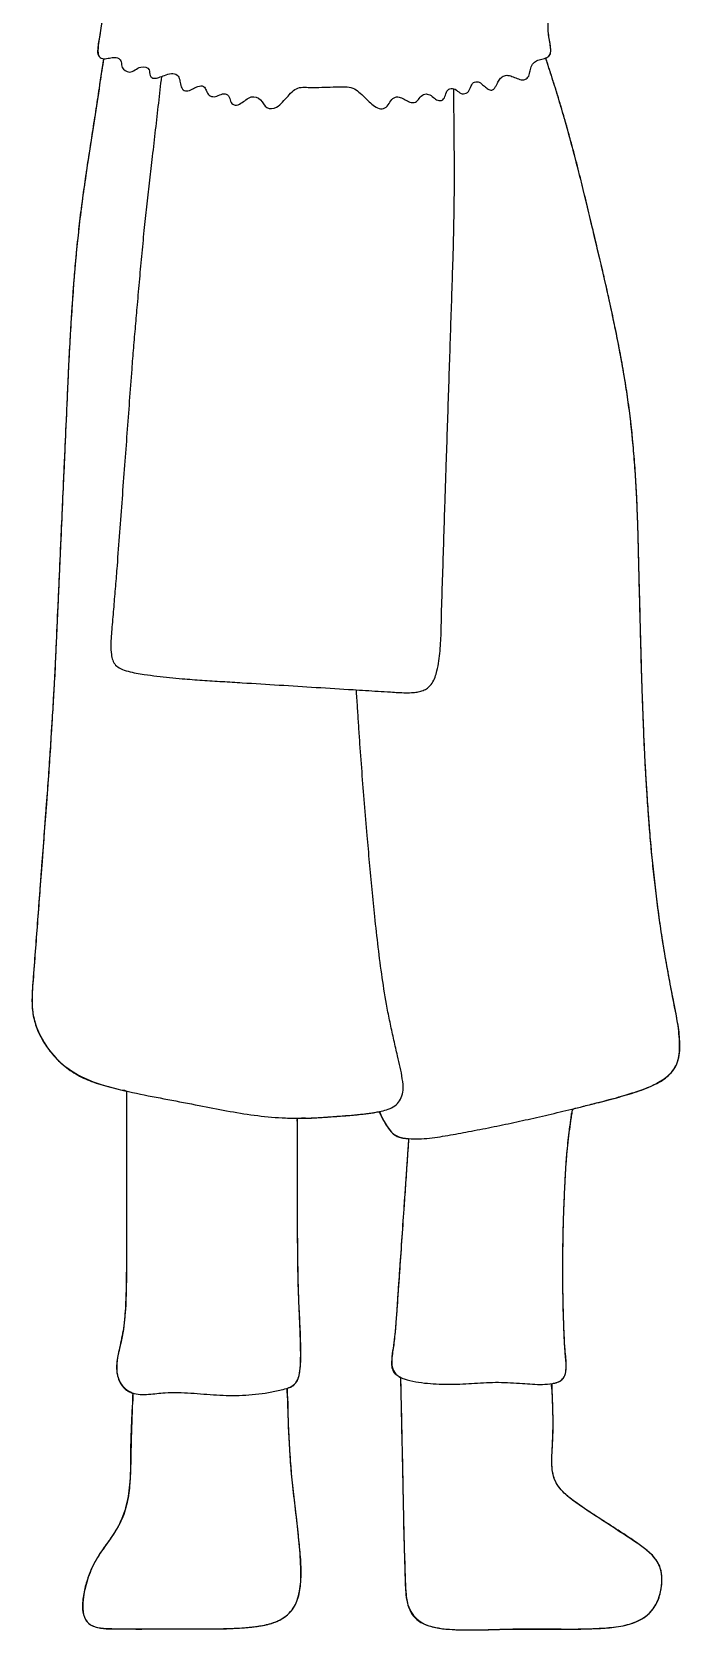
# Model space of a CAD drawing. Extents: x 108 to 368, y 22 to 294.
# Drawn here: x 207.2 to 275, y 21.5 to 188.5 of the extents above; entities that cross this region are included whole.
import ezdxf

# ---------------------------------------------------------------- set-up
doc = ezdxf.new("R2010")
doc.units = 0
doc.layers.get('0').update_dxf_attribs({"linetype": 'CONTINUOUS'})

msp = doc.modelspace()

# ---------------------------------------------------------------- linework, layer by layer
at = {"color": 6}
for points, knots in [([(215.41639, 195.833115), (215.308726, 195.614549), (215.093224, 195.177064), (214.837625, 194.491232), (214.641736, 193.760945), (214.566139, 192.984345), (214.583948, 192.183404), (214.629576, 191.289198), (214.588236, 190.298845), (214.441575, 189.224735), (214.306597, 188.286911), (214.140137, 187.466439), (214.053257, 186.788289), (214.031556, 186.09878), (214.559461, 185.662623), (215.146271, 185.788315), (215.688273, 185.915444), (216.275072, 185.883731), (216.581859, 185.37913), (216.524358, 184.708086), (217.595617, 184.060672), (218.316903, 185.05783), (219.449506, 184.821674), (219.486275, 184.293661), (219.539249, 184.007909), (219.696691, 183.749351), (219.969655, 183.685509), (220.216391, 183.726958), (220.586372, 183.826951), (221.092369, 184.025452), (221.713628, 184.24663), (222.430819, 184.140695), (222.672888, 183.527484), (222.719501, 182.991852), (222.93654, 182.40473), (223.566107, 182.363876), (224.052663, 182.610361), (224.53172, 182.891824), (225.174445, 182.984469), (225.43282, 182.40711), (225.638715, 181.881275), (226.285874, 181.712126), (226.799393, 181.957682), (227.38481, 182.199531), (227.902424, 181.753339), (227.914534, 181.170812), (228.47895, 180.780387), (229.055118, 181.106592), (229.559393, 181.443716), (230.207212, 181.917198), (231.24307, 181.580322), (231.582376, 180.438499), (232.797009, 180.555397), (233.391245, 181.22376), (233.975851, 181.820018), (234.47613, 182.440051), (235.17488, 182.790205), (235.897173, 182.764317), (236.766512, 182.716285), (237.798574, 182.782672), (238.982817, 182.801347), (240.031921, 182.863417), (240.940424, 182.650061), (241.545096, 182.138921), (242.067998, 181.621515), (242.600388, 181.109998), (243.127431, 180.683492), (243.801023, 180.395111), (244.41589, 180.780146), (244.678559, 181.33984), (245.138645, 181.820365), (245.752421, 181.735756), (246.222709, 181.479393), (246.698235, 181.176608), (247.340618, 181.1125), (247.71242, 181.620747), (248.076678, 182.086165), (248.722174, 182.073609), (249.165801, 181.731387), (249.575261, 181.344476), (250.236423, 181.365145), (250.444915, 181.957816), (250.591483, 182.512832), (251.221443, 182.744957), (251.694817, 182.377921), (252.160558, 182.005811), (252.818676, 182.180521), (253.050323, 182.743407), (253.284489, 183.301282), (253.906238, 183.401076), (254.314935, 183.042551), (254.630871, 182.761982), (254.888205, 182.5763), (255.075681, 182.469328), (255.33131, 182.438741), (255.570414, 182.628674), (255.723518, 182.899276), (255.890675, 183.24637), (256.104112, 183.616211), (256.465174, 183.984647), (257.011465, 184.050539), (257.536751, 183.853726), (258.053961, 183.632637), (258.615404, 183.453953), (259.145141, 183.793172), (259.269792, 184.354862), (259.373799, 184.919335), (259.690149, 185.424906), (260.243363, 185.661779), (260.771817, 185.75909), (261.273502, 185.961007), (261.48008, 186.429628), (261.439799, 186.997502), (261.329755, 187.662972), (261.196727, 188.412066), (261.142105, 189.260238), (261.24998, 190.19229), (261.419507, 191.198732), (261.551325, 192.18197), (261.561814, 193.142687), (261.486933, 194.067898), (261.33664, 195.009332), (261.117983, 195.962923), (260.829743, 196.92504), (260.579046, 197.545317), (260.453726, 197.855387)], [0, 0, 0, 0, 0.73054, 1.462263, 2.192312, 2.9925, 3.792689, 4.594384, 5.678159, 6.759876, 7.844115, 8.524707, 9.258516, 9.934855, 10.451956, 11.053997, 11.616332, 12.185361, 12.634513, 13.216633, 14.113597, 15.420419, 16.311097, 16.604127, 16.915023, 17.200395, 17.442137, 17.701832, 17.949161, 18.590974, 19.326778, 19.943768, 20.505676, 21.10178, 21.650101, 22.143216, 22.755938, 23.27498, 23.867812, 24.362164, 24.97402, 25.505312, 26.120987, 26.691623, 27.236315, 27.846192, 28.350591, 28.962187, 29.621812, 30.25295, 31.253004, 32.322898, 33.321965, 34.157448, 34.996061, 35.832388, 36.526499, 37.242901, 37.963506, 39.147979, 40.335486, 41.519727, 42.295752, 43.057896, 43.849076, 44.516195, 45.260096, 45.91625, 46.525766, 47.189917, 47.811142, 48.325105, 48.899811, 49.423157, 50.036107, 50.577276, 51.201472, 51.713058, 52.309346, 52.853621, 53.3776, 53.953997, 54.541312, 55.048347, 55.651894, 56.223442, 56.767946, 57.388937, 57.983917, 58.456178, 59.014293, 59.528233, 59.74238, 59.963548, 60.173073, 60.469561, 60.804868, 61.110952, 61.62235, 62.09069, 62.593448, 63.165552, 63.75071, 64.313576, 64.826167, 65.416629, 65.969236, 66.565293, 67.105351, 67.709479, 68.21018, 68.631423, 69.1398, 69.90104, 70.659473, 71.420277, 72.441159, 73.463737, 74.485282, 75.412414, 76.339893, 77.267091, 78.269952, 79.273259, 80.27612, 80.27612, 80.27612, 80.27612]), ([(214.680395, 185.750663), (214.496847, 184.554027), (214.129743, 182.160707), (213.580394, 178.570537), (213.066467, 175.251413), (212.612139, 172.199945), (212.238083, 169.41286), (212.033336, 167.549531), (211.930947, 166.617721)], [0, 0, 0, 0, 3.631894, 7.263929, 10.895873, 13.707899, 16.519194, 19.331362, 19.331362, 19.331362, 19.331362]), ([(270.471986, 139.266817), (270.431679, 140.085407), (270.351075, 141.722352), (270.178666, 144.17492), (269.964646, 146.591158), (269.689837, 148.968604), (269.35468, 151.304975), (268.959702, 153.683801), (268.506091, 156.104117), (267.998872, 158.565954), (267.478278, 160.962338), (266.949144, 163.294178), (266.41369, 165.561773), (265.856192, 167.883574), (265.289268, 170.262502), (264.701851, 172.695842), (264.09119, 175.111153), (263.453677, 177.507175), (262.790281, 179.883917), (262.194569, 181.858632), (261.693691, 183.438431), (261.313372, 184.631531), (261.056828, 185.425945), (260.928546, 185.823185)], [0, 0, 0, 0, 2.458691, 4.916673, 7.375339, 9.735212, 12.095527, 14.455475, 16.968889, 19.482383, 21.995865, 24.325629, 26.655643, 28.985685, 31.489012, 33.992293, 36.495341, 38.962745, 41.430301, 43.89777, 45.150081, 46.402196, 47.654512, 47.654512, 47.654512, 47.654512]), ([(220.726632, 183.877354), (220.620496, 182.948128), (220.408227, 181.089709), (220.08848, 178.302329), (219.785629, 175.622313), (219.480203, 173.051627), (219.182531, 170.589368), (218.91903, 168.047752), (218.677485, 165.429104), (218.421445, 162.736495), (218.196621, 160.190821), (217.989565, 157.79331), (217.794339, 155.544388), (217.588854, 152.930841), (217.370417, 149.953049), (217.119508, 146.612422), (216.866135, 143.215924), (216.608331, 139.76367), (216.344951, 136.255777), (216.121046, 133.204532), (215.917403, 130.61136), (215.732724, 128.476416), (215.584051, 126.737723), (215.4665, 125.393991), (215.424679, 124.443657), (215.456209, 123.598542), (215.591967, 122.88596), (215.91079, 122.339132), (216.501697, 121.954926), (217.247615, 121.713716), (218.084603, 121.534724), (219.089144, 121.379454), (220.251644, 121.215036), (221.579651, 121.07574), (223.161349, 120.931707), (224.997324, 120.790686), (227.087471, 120.659585), (228.481067, 120.575023), (229.177839, 120.532743)], [0, 0, 0, 0, 2.805802, 5.611507, 8.416984, 10.896989, 13.377815, 15.857411, 18.562357, 21.267105, 23.971651, 26.22906, 28.486425, 30.743758, 34.093828, 37.443798, 40.793868, 44.311633, 47.829399, 51.347165, 53.489973, 55.632812, 57.775855, 58.725182, 59.679235, 60.627906, 61.258005, 61.838925, 62.469283, 63.320688, 64.18305, 65.034913, 66.369653, 67.704903, 69.040184, 71.13441, 73.228732, 75.322895, 75.322895, 75.322895, 75.322895]), ([(229.177839, 120.532743), (230.467872, 120.452405), (233.047935, 120.291729), (236.918052, 120.051055), (239.931923, 119.863071), (242.089679, 119.729183), (243.391253, 119.647299), (244.523663, 119.579247), (245.486397, 119.513764), (246.280826, 119.479176), (246.986847, 119.495415), (247.598132, 119.567665), (248.106737, 119.707624), (248.622627, 119.988713), (249.059638, 120.471343), (249.364245, 121.102206), (249.680227, 122.231488), (249.910243, 123.875046), (249.99896, 126.003133), (250.042497, 128.635915), (250.157853, 131.762852), (250.266829, 135.39119), (250.359038, 138.293015), (250.428006, 140.468503), (250.475267, 141.91762), (250.54718, 144.093217), (250.643331, 146.995261), (250.763708, 150.623782), (250.882338, 154.210871), (251.000268, 157.756528), (251.114963, 161.260804), (251.219448, 164.275421), (251.292647, 166.800931), (251.329812, 168.83757), (251.365733, 171.045523), (251.382079, 173.425265), (251.367236, 175.976146), (251.346413, 178.128147), (251.330745, 179.881375), (251.318455, 181.235926), (251.310295, 182.139009), (251.306214, 182.590587)], [0, 0, 0, 0, 3.877595, 7.755184, 11.632779, 12.936781, 14.240899, 15.545227, 16.340105, 17.135794, 17.930136, 18.455968, 18.97905, 19.503508, 20.196865, 20.891537, 21.588081, 23.707842, 25.850219, 27.977001, 31.606961, 35.237029, 38.866988, 40.316811, 41.766774, 43.21665, 46.847165, 50.477685, 54.108201, 57.614315, 61.120539, 64.626653, 66.663601, 68.700152, 70.737524, 73.288336, 75.839335, 78.390193, 79.744655, 81.099226, 82.454015, 82.454015, 82.454015, 82.454015]), ([(211.930947, 166.617721), (211.82799, 165.546773), (211.622093, 163.405066), (211.391751, 160.185703), (211.211178, 157.347606), (211.074446, 154.890965), (210.975712, 152.816347), (210.84869, 149.978542), (210.687183, 146.377681), (210.491397, 142.013981), (210.360987, 139.10483), (210.295783, 137.650273)], [0, 0, 0, 0, 3.227541, 6.454513, 9.682112, 11.759083, 13.835749, 15.912974, 20.281027, 24.649192, 29.017245, 29.017245, 29.017245, 29.017245]), ([(243.51603, 75.714442), (243.616997, 75.475106), (243.820681, 74.992282), (244.237794, 74.327832), (244.643476, 73.722888), (245.118216, 73.247273), (245.687174, 73.002343), (246.808417, 72.823835), (248.501183, 72.870674), (250.682731, 73.204757), (252.925135, 73.640657), (255.233585, 74.066491), (257.6029, 74.570681), (259.997424, 75.106761), (262.418525, 75.669237), (264.866226, 76.258461), (267.185004, 76.862489), (269.39943, 77.435818), (271.454799, 78.111884), (273.041017, 78.89058), (274.063396, 79.734325), (274.590207, 80.488889), (274.963795, 81.683072), (274.983502, 83.297284), (274.703259, 85.204396), (274.263942, 87.321076), (273.837123, 89.661669), (273.367922, 92.228104), (272.95872, 94.771904), (272.615786, 97.292679), (272.319102, 99.786296), (272.051699, 102.27184), (271.824961, 104.750228), (271.643997, 107.220913), (271.484356, 109.602511), (271.344395, 111.89524), (271.23438, 114.099307), (271.147696, 116.290176), (271.067849, 118.466721), (270.987168, 120.628935), (270.912033, 123.17624), (270.839769, 126.108428), (270.753333, 129.42513), (270.67561, 132.361286), (270.613598, 134.917094), (270.559627, 137.092473), (270.501201, 138.542014), (270.471986, 139.266817)], [0, 0, 0, 0, 0.778038, 1.569575, 2.347007, 2.964514, 3.552993, 4.169031, 6.36072, 8.59269, 10.790385, 13.21268, 15.634842, 18.056754, 20.574102, 23.091581, 25.609105, 27.763155, 29.951464, 32.098083, 33.013753, 33.900644, 34.815459, 36.725327, 38.678462, 40.599008, 43.208169, 45.816428, 48.425657, 50.936867, 53.447846, 55.959078, 58.436333, 60.913621, 63.390776, 65.597169, 67.80452, 70.011056, 72.174864, 74.338564, 76.50218, 79.820042, 83.137797, 86.455667, 88.631574, 90.807522, 92.983662, 92.983662, 92.983662, 92.983662]), ([(210.295783, 137.650273), (210.231785, 136.22418), (210.103789, 133.371996), (209.912014, 129.09371), (209.784018, 126.241526), (209.72002, 124.815433)], [0, 0, 0, 0, 4.282584, 8.565163, 12.847747, 12.847747, 12.847747, 12.847747]), ([(209.72002, 124.815433), (209.692567, 124.198815), (209.637668, 122.965731), (209.550754, 121.116283), (209.422113, 118.900959), (209.263988, 116.319017), (209.090871, 113.369748), (208.86091, 110.067146), (208.57922, 106.411294), (208.278577, 102.399641), (208.003513, 98.731795), (207.749135, 95.408075), (207.516958, 92.428243), (207.346942, 90.028261), (207.212888, 88.208499), (207.179824, 86.966965), (207.282123, 85.803295), (207.560113, 84.751191), (207.94931, 83.820007), (208.707287, 82.439452), (210.06509, 80.780027), (212.315779, 79.258538), (215.057001, 78.285515), (218.116975, 77.607915), (221.397432, 76.974491), (224.54469, 76.383511), (227.545005, 75.778293), (230.429305, 75.31218), (232.872522, 75.060658), (234.856965, 75.004507), (236.374422, 75.035639), (237.903811, 75.130236), (239.448518, 75.238362), (241.005828, 75.357026), (242.566339, 75.537707), (244.067644, 75.783065), (245.566517, 76.395075), (246.098866, 77.845058), (245.937488, 79.150193), (245.714076, 80.343611), (245.386661, 81.684643), (245.049355, 83.189448), (244.674834, 84.855597), (244.239544, 87.023009), (243.809052, 89.702772), (243.396531, 92.892485), (243.160629, 95.023558), (243.04268, 96.08907)], [0, 0, 0, 0, 1.851692, 3.702922, 5.554402, 8.50878, 11.463297, 14.41736, 18.440405, 22.46335, 26.486069, 29.47483, 32.463691, 35.452578, 36.692927, 37.937518, 39.175851, 40.182082, 41.189439, 42.19589, 44.902469, 47.526697, 50.240844, 53.577288, 56.926065, 60.263909, 63.184126, 66.107546, 69.026573, 70.54394, 72.06064, 73.57815, 75.140612, 76.705265, 78.267011, 79.837421, 81.320191, 82.830138, 84.038176, 85.259814, 86.470943, 88.17867, 89.886348, 91.593969, 94.809917, 98.026085, 101.242102, 101.242102, 101.242102, 101.242102]), ([(243.04268, 96.08907), (242.943859, 97.031271), (242.746206, 98.915766), (242.494868, 101.746882), (242.249658, 104.743367), (241.983995, 107.903044), (241.702315, 111.226193), (241.49668, 114.025751), (241.349585, 116.299907), (241.233532, 118.047072), (241.156785, 119.211878), (241.11841, 119.794298)], [0, 0, 0, 0, 2.842067, 5.684411, 8.526469, 11.861601, 15.196887, 18.53161, 20.282659, 22.033606, 23.784654, 23.784654, 23.784654, 23.784654]), ([(217.076055, 77.880288), (217.075835, 76.876583), (217.075395, 74.869174), (217.074992, 71.858062), (217.07296, 68.923017), (217.077489, 66.064022), (217.087124, 63.281056), (217.064266, 60.464587), (217.067204, 57.610529), (216.988047, 54.724993), (216.691403, 52.29829), (216.189564, 50.38568), (215.96066, 48.877097), (216.266615, 47.270316), (217.644172, 46.114105), (219.407397, 46.1435), (221.421024, 46.398771), (223.812874, 46.313077), (226.498563, 46.068927), (228.762218, 46.005961), (230.570648, 46.156885), (231.927907, 46.336613), (233.084436, 46.570448), (234.018274, 46.806461), (234.720903, 47.187598), (235.128085, 47.949675), (235.264188, 48.851474), (235.309453, 49.818644), (235.287087, 51.006951), (235.254598, 52.41114), (235.182148, 54.034456), (235.091675, 56.101718), (235.023768, 58.61438), (234.985471, 61.572068), (234.956245, 64.574199), (234.941147, 67.620988), (234.951923, 70.712148), (234.958715, 72.907539), (234.959861, 74.207007), (234.960054, 74.610612), (234.960318, 74.87967), (234.960451, 75.014217)], [0, 0, 0, 0, 3.011113, 6.022227, 9.03334, 11.816239, 14.599245, 17.382171, 20.265922, 23.160919, 26.041229, 27.570545, 29.090075, 30.601863, 32.267187, 33.975785, 35.702156, 38.401939, 41.105703, 43.80782, 45.176134, 46.546, 47.914005, 48.710164, 49.441604, 50.229036, 51.191189, 52.167395, 53.131262, 54.755897, 56.381239, 58.005779, 60.963647, 63.921417, 66.879543, 69.970466, 73.061802, 76.153033, 76.556675, 76.960207, 77.363849, 77.363849, 77.363849, 77.363849]), ([(246.586435, 72.892473), (246.52995, 72.074199), (246.416985, 70.437689), (246.247752, 67.982891), (246.056928, 65.21925), (245.845133, 62.146761), (245.61158, 58.765538), (245.438832, 56.24994), (245.324023, 54.600019), (245.262817, 53.816242), (245.190722, 52.90319), (245.062137, 51.865412), (244.921661, 50.695686), (244.735224, 49.539452), (245.010693, 48.28825), (246.152367, 47.704701), (247.71778, 47.37901), (249.783791, 47.180833), (252.25265, 47.227976), (254.312825, 47.383458), (255.97453, 47.432461), (257.23138, 47.384392), (258.416276, 47.310785), (259.53335, 47.222791), (260.582955, 47.182797), (261.464585, 47.24324), (262.149542, 47.397713), (262.633087, 47.647835), (263.0114, 48.204819), (263.103475, 49.011224), (263.039089, 49.915001), (262.879692, 51.369376), (262.816511, 53.367097), (262.734963, 55.915706), (262.712708, 58.486665), (262.719204, 61.077626), (262.764424, 63.688952), (262.855601, 66.303459), (262.969543, 68.922449), (263.139177, 71.542988), (263.358617, 73.489821), (263.555, 74.76402), (263.654286, 75.377646), (263.720077, 75.786777), (263.752965, 75.991298)], [0, 0, 0, 0, 2.460664, 4.921211, 7.381875, 10.771325, 14.160559, 17.549684, 18.33598, 19.122179, 19.908335, 21.082878, 22.261033, 23.433351, 24.629741, 25.765218, 27.007143, 29.477524, 31.943815, 34.415374, 35.673591, 36.928581, 38.186842, 39.235281, 40.289859, 41.336901, 41.873881, 42.392116, 42.926452, 43.818586, 44.761316, 45.653532, 48.203318, 50.754189, 53.304094, 55.915662, 58.527085, 61.138787, 63.763738, 66.391356, 69.015646, 69.6373, 70.259017, 70.880462, 70.880462, 70.880462, 70.880462]), ([(217.732669, 46.283934), (217.695552, 45.354984), (217.62136, 43.498103), (217.54416, 40.710997), (217.514191, 38.035587), (217.325349, 35.492646), (216.670923, 33.125843), (215.634962, 31.343797), (214.617932, 30.023044), (213.908942, 28.956221), (213.367231, 27.872685), (212.980923, 26.793837), (212.694408, 25.758636), (212.508209, 24.634201), (212.452906, 23.483508), (212.844114, 22.241114), (214.040043, 21.709283), (215.269326, 21.648081), (216.510225, 21.630338), (217.822468, 21.6511), (219.204234, 21.642168), (220.659973, 21.652583), (222.533256, 21.665453), (224.827256, 21.638778), (227.53812, 21.63769), (229.844558, 21.776642), (231.734296, 22.054957), (233.179464, 22.512992), (234.436775, 23.468759), (235.115016, 24.928108), (235.332182, 26.516427), (235.311414, 28.530568), (235.13731, 30.944243), (234.806598, 33.758449), (234.464352, 36.517395), (234.221963, 39.232592), (234.064144, 41.900045), (233.986946, 43.926924), (233.948552, 45.310905), (233.930784, 46.051509), (233.918473, 46.545231), (233.912319, 46.792075)], [0, 0, 0, 0, 2.789108, 5.575159, 8.363472, 10.8181, 13.206014, 15.658801, 16.944281, 18.209331, 19.494843, 20.567143, 21.642568, 22.714322, 23.974891, 25.109576, 26.346487, 27.578199, 28.828522, 30.061422, 31.517242, 32.97308, 34.428917, 37.137049, 39.855456, 42.560752, 44.059824, 45.579521, 47.067624, 48.646674, 50.261103, 51.850349, 54.681917, 57.517713, 60.350154, 63.021883, 65.693893, 68.365742, 69.106562, 69.847431, 70.58819, 70.58819, 70.58819, 70.58819]), ([(245.736267, 47.930859), (245.761494, 46.768388), (245.811948, 44.443409), (245.887081, 40.955798), (245.963147, 37.553744), (246.026778, 34.236107), (246.07491, 31.005796), (246.197534, 28.161014), (246.223444, 25.723121), (246.477261, 23.643881), (247.758258, 22.26133), (249.143255, 21.835203), (250.280999, 21.640761), (251.594173, 21.554975), (253.065986, 21.526596), (254.697917, 21.560594), (256.889312, 21.634839), (259.643199, 21.63748), (262.955871, 21.59202), (265.833548, 21.653731), (268.291823, 21.81476), (270.286688, 22.216087), (271.93506, 23.233738), (272.787517, 24.747023), (273.116653, 26.258822), (273.077663, 27.575456), (272.713812, 28.54731), (272.239681, 29.176951), (271.515249, 29.854256), (270.554642, 30.586107), (269.379441, 31.375053), (268.089701, 32.211184), (266.695434, 33.10847), (265.197808, 34.068889), (263.968089, 34.917799), (263.018477, 35.665911), (262.371961, 36.32799), (261.862877, 37.131321), (261.605616, 38.069201), (261.542556, 39.051028), (261.595151, 40.204286), (261.663691, 41.525088), (261.703151, 43.020023), (261.685607, 44.323927), (261.64278, 45.437166), (261.612215, 46.359405), (261.590911, 46.974198), (261.58026, 47.281595)], [0, 0, 0, 0, 3.48824, 6.976592, 10.465159, 13.697323, 16.930007, 20.161918, 22.221316, 24.285991, 26.277649, 27.427227, 28.58709, 29.738831, 31.370056, 33.002969, 34.634784, 37.947982, 41.262914, 44.573799, 46.580095, 48.650381, 50.637564, 52.153981, 53.726082, 55.245076, 56.028332, 56.800329, 57.58581, 58.998937, 60.417505, 61.832028, 63.610011, 65.391671, 67.169326, 68.090941, 69.01445, 69.93374, 70.910681, 71.89582, 72.875575, 74.372457, 75.864133, 77.360822, 78.283567, 79.206308, 80.129053, 80.129053, 80.129053, 80.129053])]:
    msp.add_open_spline(points, degree=3, knots=knots, dxfattribs=at)
at = {"color": 5}
for points, knots in [([(260.924136, 185.819755), (261.073973, 185.890232), (261.360816, 186.025151), (261.474568, 186.514269), (261.424508, 187.054885), (261.315501, 187.698009), (261.190186, 188.420518), (261.139091, 189.23482), (261.237323, 190.125243), (261.397147, 191.083094), (261.530618, 192.014088), (261.559984, 192.921528), (261.509909, 193.794598), (261.382296, 194.739555), (261.170597, 195.750652), (260.86375, 196.820559), (260.587094, 197.508257), (260.448826, 197.851957)], [0, 0, 0, 0, 0.470869, 0.901414, 1.382354, 2.117483, 2.84968, 3.584181, 4.555409, 5.528057, 6.499885, 7.373521, 8.246759, 9.120607, 10.231697, 11.34345, 12.454238, 12.454238, 12.454238, 12.454238]), ([(215.41345, 195.832625), (215.242333, 195.468158), (214.904205, 194.747969), (214.611178, 193.579199), (214.561965, 192.474078), (214.606903, 191.460046), (214.591556, 190.536312), (214.507878, 189.619388), (214.353377, 188.711493), (214.202567, 187.810353), (214.111011, 187.024503), (214.076999, 186.412517), (214.164151, 185.859066), (214.506023, 185.786214), (214.677455, 185.749683)], [0, 0, 0, 0, 1.20609, 2.383241, 3.585566, 4.510949, 5.428992, 6.354451, 7.270663, 8.188467, 9.1046, 9.613436, 10.089268, 10.567868, 10.567868, 10.567868, 10.567868]), ([(214.677455, 185.749683), (214.551545, 184.928586), (214.299727, 183.28639), (213.921578, 180.823163), (213.553799, 178.416507), (213.188886, 176.067587), (212.835366, 173.775145), (212.499578, 171.454309), (212.20021, 169.102893), (211.937243, 166.721591), (211.705203, 164.357448), (211.511468, 162.010168), (211.353588, 159.68064), (211.230326, 157.65892), (211.129733, 155.945799), (211.053468, 154.540987), (210.967962, 152.7291), (210.870483, 150.510241), (210.751938, 147.884964), (210.620733, 144.954159), (210.475599, 141.717847), (210.316762, 138.176048), (210.210654, 135.814857), (210.1576, 134.63426)], [0, 0, 0, 0, 2.492085, 4.98417, 7.476255, 9.795865, 12.115459, 14.434866, 16.830652, 19.226248, 21.621975, 23.956948, 26.29172, 28.62645, 30.033364, 31.439932, 32.847063, 35.475049, 38.102932, 40.730918, 44.27627, 47.821626, 51.366993, 51.366993, 51.366993, 51.366993]), ([(266.455372, 165.363785), (266.27593, 166.126528), (265.91701, 167.652162), (265.374657, 169.939598), (264.799361, 172.27484), (264.192343, 174.657679), (263.553855, 177.088418), (262.91667, 179.412236), (262.263048, 181.623756), (261.601678, 183.724361), (261.149985, 185.121284), (260.924136, 185.819755)], [0, 0, 0, 0, 2.350703, 4.701858, 7.052517, 9.565794, 12.078609, 14.592054, 16.794241, 18.996418, 21.19865, 21.19865, 21.19865, 21.19865]), ([(270.095168, 145.052858), (270.024927, 145.802584), (269.884445, 147.30202), (269.605022, 149.543946), (269.266086, 151.829822), (268.863874, 154.157838), (268.410382, 156.529), (267.940506, 158.827989), (267.457019, 161.055364), (266.962196, 163.210953), (266.624305, 164.64621), (266.455372, 165.363785)], [0, 0, 0, 0, 2.25892, 4.517791, 6.776788, 9.190987, 11.604701, 14.018974, 16.230358, 18.442262, 20.65384, 20.65384, 20.65384, 20.65384]), ([(270.931126, 122.379102), (270.904783, 123.394608), (270.852095, 125.425656), (270.773896, 128.472231), (270.700434, 131.21778), (270.643509, 133.662673), (270.59553, 135.806664), (270.530156, 138.026148), (270.428511, 140.320213), (270.288034, 142.688392), (270.159457, 144.264703), (270.095168, 145.052858)], [0, 0, 0, 0, 3.047542, 6.095194, 9.142736, 11.287128, 13.431853, 15.576326, 17.948312, 20.320573, 22.692828, 22.692828, 22.692828, 22.692828]), ([(210.1576, 134.63426), (210.110816, 133.591192), (210.017249, 131.505056), (209.877384, 128.375831), (209.760565, 125.809966), (209.674319, 123.807061), (209.614183, 122.367379), (209.527337, 120.557824), (209.397784, 118.379259), (209.231198, 115.831557), (209.091322, 113.655663), (208.976754, 111.851928), (208.877766, 110.420776), (208.728733, 108.401731), (208.530819, 105.794573), (208.290856, 102.599005), (208.056543, 99.49373), (207.830823, 96.478556), (207.606461, 93.554007), (207.434702, 91.103467), (207.259841, 89.129436), (207.168433, 87.628305), (207.214747, 86.098477), (207.580977, 84.58255), (208.264587, 83.16106), (209.20491, 81.785711), (210.420513, 80.523427), (211.942723, 79.48123), (213.392374, 78.848121), (214.65477, 78.447461), (215.699395, 78.205174), (216.445711, 77.959417), (216.961385, 77.940426), (217.110686, 77.765299), (217.050446, 77.48839), (217.080442, 77.138951), (217.071189, 76.721633), (217.072146, 76.445423), (217.072625, 76.307355)], [0, 0, 0, 0, 3.132348, 6.264701, 9.397049, 10.837909, 12.278982, 13.719858, 16.272759, 18.826079, 21.379304, 22.813912, 24.24818, 25.68299, 28.887519, 32.092156, 35.296685, 38.229829, 41.162982, 44.096126, 45.599319, 47.107888, 48.607535, 50.173297, 51.745984, 53.313887, 55.155855, 56.968749, 58.811555, 59.877987, 60.944133, 62.010339, 62.277314, 62.402466, 62.644845, 63.059865, 63.474777, 63.889471, 63.889471, 63.889471, 63.889471]), ([(271.465727, 109.853949), (271.423552, 110.553469), (271.339184, 111.952818), (271.232424, 114.052875), (271.148428, 116.145218), (271.071321, 118.228814), (270.991166, 120.303598), (270.951139, 121.687267), (270.931126, 122.379102)], [0, 0, 0, 0, 2.102365, 4.205657, 6.308167, 8.384388, 10.460746, 12.537107, 12.537107, 12.537107, 12.537107]), ([(246.582025, 72.889533), (246.534984, 72.207602), (246.440904, 70.84374), (246.29977, 68.797948), (246.130025, 66.336499), (245.931254, 63.459465), (245.704767, 60.166695), (245.510497, 57.378017), (245.356626, 55.092644), (245.21606, 53.312984), (245.099703, 51.867557), (244.939161, 50.763189), (244.818524, 49.994006), (244.782836, 49.372735), (244.833688, 48.917826), (244.925272, 48.634163), (245.066876, 48.389442), (245.271009, 48.222147), (245.478901, 48.109839), (245.646594, 47.996838), (245.734766, 47.855654), (245.740842, 47.717173), (245.73702, 47.491123), (245.749457, 47.17083), (245.756393, 46.769422), (245.772375, 46.039603), (245.795121, 44.981833), (245.82537, 43.595897), (245.869423, 41.557672), (245.927878, 38.867194), (246.000397, 35.524499), (246.06195, 32.683498), (246.112916, 30.344233), (246.159601, 28.50692), (246.236991, 26.802431), (246.292644, 25.223347), (246.513811, 23.779124), (247.353018, 22.527097), (248.692136, 21.908995), (250.100549, 21.640836), (251.817495, 21.538917), (253.807424, 21.520397), (256.080076, 21.597048), (258.390127, 21.671434), (260.738267, 21.659845), (263.123036, 21.625212), (265.332901, 21.64442), (267.379743, 21.719634), (269.235894, 21.969447), (270.684232, 22.465648), (271.619409, 23.111327), (272.144853, 23.680323), (272.621693, 24.476536), (272.970398, 25.526137), (273.118149, 26.770848), (272.979787, 28.08824), (272.245909, 29.276931), (271.146187, 30.168014), (269.696463, 31.130338), (267.980339, 32.268852), (265.96913, 33.558607), (264.27857, 34.683291), (262.956326, 35.692788), (262.083777, 36.676742), (261.655598, 37.739109), (261.556762, 38.684147), (261.550869, 39.45431), (261.601197, 40.34147), (261.658097, 41.345523), (261.698308, 42.469282), (261.703576, 43.399796), (261.685046, 44.136581), (261.665756, 44.679108), (261.646806, 45.181245), (261.632273, 45.643013), (261.613446, 46.064784), (261.614972, 46.424523), (261.569828, 46.749644), (261.54606, 46.991005), (261.529233, 47.279703), (261.796712, 47.353322), (262.023892, 47.399953), (262.310301, 47.46116), (262.55841, 47.623501), (262.783583, 47.852957), (262.992969, 48.269015), (263.080271, 48.888522), (263.038093, 49.642739), (262.949862, 50.519116), (262.901512, 51.514034), (262.842003, 52.632676), (262.783365, 54.175784), (262.731951, 56.143368), (262.703619, 58.535367), (262.711038, 60.90605), (262.750297, 63.254823), (262.820002, 65.581454), (262.921409, 67.889676), (263.052057, 70.178955), (263.222799, 72.448673), (263.467188, 74.076934), (263.591223, 75.084379), (263.620014, 75.471762), (263.703619, 75.756772), (263.756146, 75.963223), (263.874959, 76.03326), (264.212332, 76.078152), (264.753087, 76.248688), (265.496777, 76.422617), (266.338672, 76.636241), (267.281507, 76.876838), (268.320786, 77.162324), (269.547477, 77.530364), (270.980225, 77.967094), (272.554543, 78.604882), (273.7937, 79.405678), (274.526585, 80.356769), (274.837942, 81.256107), (274.974706, 82.609367), (274.838452, 84.401122), (274.447256, 86.570151), (273.984689, 88.77723), (273.580259, 91.037386), (273.181688, 93.347837), (272.833369, 95.650473), (272.529851, 97.943661), (272.259806, 100.225018), (272.018152, 102.562392), (271.807959, 104.955647), (271.622825, 107.403783), (271.518094, 109.037207), (271.465727, 109.853949)], [0, 0, 0, 0, 2.050655, 4.101309, 6.151964, 9.452538, 12.752996, 16.053569, 17.838986, 19.624321, 21.409884, 22.186939, 22.9713, 23.746429, 24.044633, 24.33855, 24.636093, 24.877953, 25.118351, 25.347682, 25.475184, 25.599601, 25.755152, 26.15693, 26.558597, 26.960367, 28.346569, 29.732881, 31.119082, 34.462701, 37.806211, 41.149503, 42.987792, 44.825477, 46.663807, 48.10355, 49.574035, 50.9931, 52.409943, 53.86642, 55.28859, 57.561143, 59.836157, 62.109327, 64.494425, 66.87962, 69.264186, 71.124507, 73.019835, 74.873671, 75.64428, 76.407024, 77.177967, 78.413023, 79.691698, 80.923208, 82.309155, 83.746079, 85.143196, 87.532463, 89.922852, 92.311401, 93.622674, 94.90659, 96.208275, 96.97698, 97.747777, 98.517034, 99.642107, 100.764943, 101.890069, 102.433005, 102.975891, 103.518706, 103.940385, 104.362169, 104.784174, 105.022128, 105.333558, 105.55868, 105.756296, 106.054168, 106.295642, 106.617436, 106.928754, 107.250641, 107.996331, 108.770418, 109.517423, 110.637803, 111.758015, 112.878243, 115.270275, 117.662615, 120.054474, 122.382111, 124.709714, 127.037298, 129.313176, 131.588771, 133.864102, 134.244228, 134.640544, 135.016633, 135.156555, 135.242658, 135.410048, 136.173988, 136.938033, 137.701973, 138.779422, 139.857281, 140.934831, 142.621995, 144.347428, 146.027171, 146.971003, 147.893743, 148.841422, 151.035072, 153.255173, 155.454183, 157.799176, 160.142899, 162.487793, 164.78509, 167.082204, 169.379424, 171.834307, 174.289373, 176.744615, 176.744615, 176.744615, 176.744615]), ([(217.072625, 76.307355), (217.072397, 75.228473), (217.071941, 73.070673), (217.071657, 69.833993), (217.069448, 67.011856), (217.073121, 64.604279), (217.079501, 62.611221), (217.064754, 60.473924), (217.056585, 58.191318), (217.005251, 55.765487), (216.87358, 53.790356), (216.631186, 52.284134), (216.398511, 51.235051), (216.199046, 50.352591), (216.069262, 49.628116), (216.021588, 49.063242), (216.047471, 48.551499), (216.13404, 48.103345), (216.253813, 47.72048), (216.397685, 47.406575), (216.545874, 47.159265), (216.681996, 46.970871), (216.826871, 46.807792), (216.976306, 46.669169), (217.127452, 46.555466), (217.268651, 46.461098), (217.413212, 46.406722), (217.537035, 46.370614), (217.746101, 46.27115), (217.76325, 45.83738), (217.723365, 45.388613), (217.64465, 44.780216), (217.633462, 44.111098), (217.591755, 43.338139), (217.549933, 42.449461), (217.515511, 41.443365), (217.502862, 40.320196), (217.496922, 38.883697), (217.473261, 37.137516), (217.250197, 35.087945), (216.663546, 33.073778), (215.563934, 31.265238), (214.282939, 29.573613), (213.341333, 27.888601), (212.785434, 26.252534), (212.473304, 24.768653), (212.415262, 23.364308), (212.964046, 22.139258), (214.102642, 21.735502), (215.677679, 21.656096), (217.754238, 21.629562), (220.266198, 21.640949), (222.68189, 21.66664), (224.998413, 21.653476), (227.21621, 21.65752), (229.194078, 21.742627), (230.936616, 21.902195), (232.41496, 22.221935), (233.62854, 22.799358), (234.425011, 23.603555), (234.870961, 24.429248), (235.237307, 25.679439), (235.384362, 27.366351), (235.276307, 29.414983), (235.123886, 30.777407), (235.048162, 31.454263)], [0, 0, 0, 0, 3.236645, 6.473399, 9.710044, 11.703045, 13.696155, 15.689176, 18.115133, 20.54358, 22.969157, 24.044608, 25.116982, 26.192298, 26.758745, 27.323685, 27.889337, 28.289556, 28.690121, 29.09013, 29.322107, 29.554193, 29.786347, 29.975426, 30.164473, 30.353874, 30.482144, 30.624567, 30.745595, 31.145052, 31.717986, 32.186276, 32.959385, 33.732607, 34.506041, 35.629081, 36.752167, 37.875602, 39.938974, 41.988582, 44.046676, 46.171483, 48.292108, 50.418969, 51.923232, 53.459989, 54.957194, 56.104485, 57.175235, 58.356861, 60.870293, 63.38538, 65.899099, 68.115891, 70.335572, 72.551412, 74.053793, 75.57939, 77.075106, 78.005552, 78.926708, 79.859971, 81.897625, 83.966877, 86.009829, 86.009829, 86.009829, 86.009829]), ([(235.048162, 31.454263), (234.95731, 32.26607), (234.775611, 33.889641), (234.490234, 36.323302), (234.253505, 38.742808), (234.109316, 41.147639), (233.968533, 43.537981), (234.016033, 45.21351), (233.896691, 46.221464), (233.876309, 46.489134), (233.849734, 46.771198), (234.014125, 46.846754), (234.129406, 46.87925), (234.333758, 46.942908), (234.57153, 47.106659), (234.828973, 47.376162), (235.04047, 47.788986), (235.180661, 48.329812), (235.253745, 48.97073), (235.30518, 50.210731), (235.299811, 52.048595), (235.17412, 54.479198), (235.051559, 56.913443), (235.002014, 59.35194), (234.977964, 61.793646), (234.958262, 64.210489), (234.944102, 66.602305), (234.949778, 68.969074), (234.954439, 70.805546), (234.955085, 72.111725), (234.956084, 72.887729), (234.956064, 73.496924), (234.957143, 73.939274), (234.954902, 74.21494), (234.963044, 74.44575), (234.9453, 74.643545), (234.931992, 74.788591), (234.943839, 75.020375), (235.354295, 75.044922), (235.717004, 75.047862), (236.212352, 75.02362), (236.707973, 75.058678), (237.260846, 75.08687), (238.044005, 75.144724), (239.060221, 75.216866), (240.308465, 75.30892), (241.321023, 75.40088), (242.099249, 75.482958), (242.639955, 75.56197), (243.073845, 75.608756), (243.348455, 75.697057), (243.527886, 75.670119), (243.586076, 75.518762), (243.654233, 75.388228), (243.710848, 75.262187), (243.870119, 74.950175), (244.143866, 74.437436), (244.567264, 73.7675), (245.064177, 73.256356), (245.608608, 73.018243), (246.091871, 72.922578), (246.419229, 72.900508), (246.582025, 72.889533)], [0, 0, 0, 0, 2.450596, 4.901061, 7.351365, 9.741361, 12.131371, 14.521534, 14.789369, 15.137377, 15.387196, 15.491866, 15.640755, 15.755307, 16.12956, 16.490336, 16.864675, 17.506082, 18.155899, 18.797209, 21.228386, 23.665877, 26.098269, 28.539998, 30.982075, 33.423857, 35.790744, 38.157604, 40.524141, 41.30019, 42.076131, 42.852181, 43.127694, 43.403315, 43.678828, 43.82123, 43.994259, 44.131157, 44.445071, 44.951644, 45.345717, 45.898538, 46.45111, 47.003766, 48.255227, 49.507058, 50.758509, 51.30589, 51.8533, 52.400664, 52.605665, 52.720135, 52.900206, 53.037144, 53.174209, 53.311577, 54.089662, 54.914813, 55.690706, 56.178567, 56.673117, 57.16236, 57.16236, 57.16236, 57.16236])]:
    msp.add_open_spline(points, degree=3, knots=knots, dxfattribs=at)

doc.saveas('drawing.dxf')
